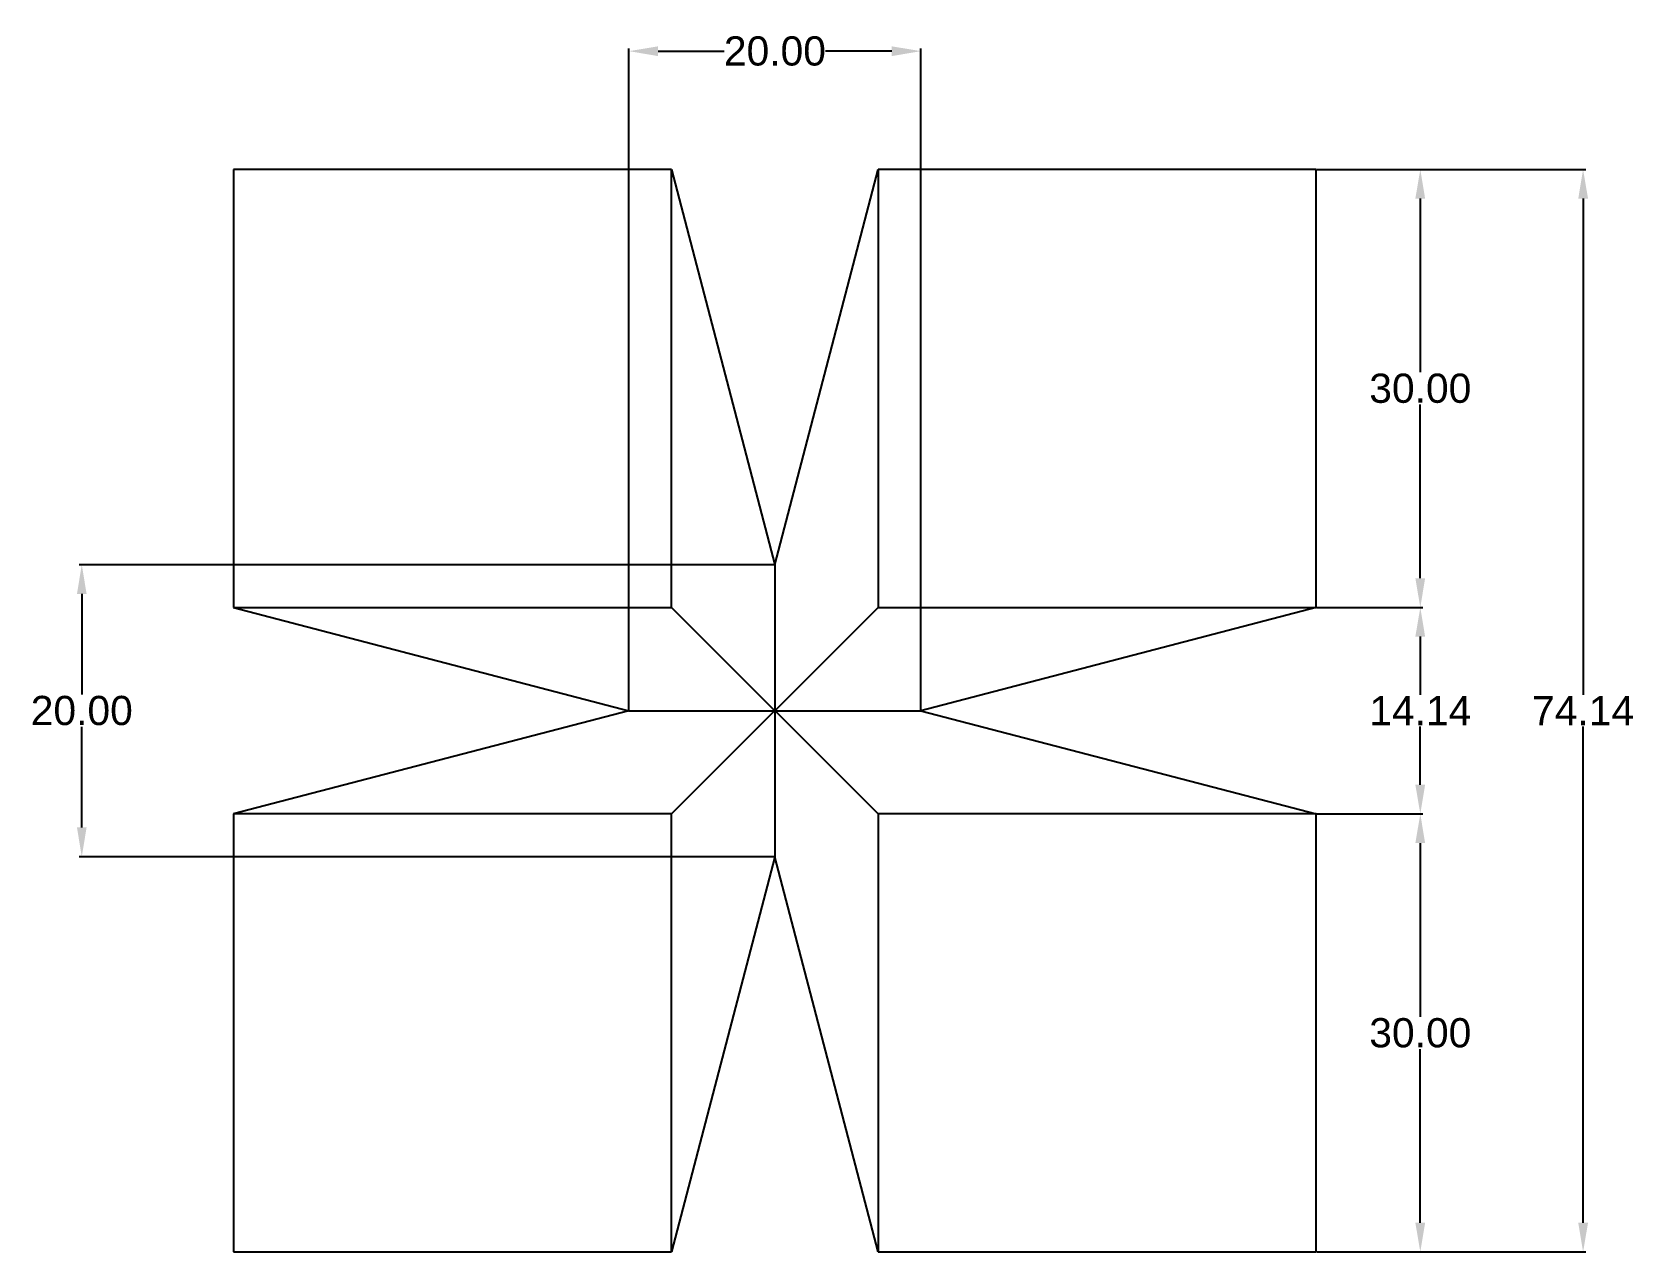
# Model space of a CAD drawing. Header units: centimetres. Extents: x 217 to 326, y 118 to 202.
import ezdxf

# ---------------------------------------------------------------- set-up
doc = ezdxf.new("R2010")
doc.units = ezdxf.units.CM
doc.header["$MEASUREMENT"] = 0
doc.styles.get("Standard").update_dxf_attribs({"font": 'arial.ttf'})
doc.dimstyles.get("Standard").update_dxf_attribs({"dimtxt": 2, "dimasz": 2, "dimexe": 0.18, "dimexo": 0.0625, "dimgap": 0.09, "dimtad": 0, "dimtih": 1, "dimtoh": 1, "dimzin": 0, "dimdsep": 46, "dimtxsty": 'Standard', "dimcen": 0.09, "dimclrd": 2, "dimclre": 2, "dimclrt": 2, "dimadec": 0, "dimazin": 0, "dimtfac": 1, "dimtofl": 0, "dimtmove": 0, "dimatfit": 3, "dimfxl": 1, "dimtfillclr": 2, "dimtolj": 1, "dimtzin": 0, "dimarcsym": 0})

# ---------------------------------------------------------------- blocks, each defined once
blk = doc.blocks.new('*D13')
at = {"color": 2, "lineweight": -2, "transparency": 16777216}
for p, q in [((304.74, 192.57), (312, 192.57)), ((311.82, 190.57), (311.82, 178.68)), ((311.82, 164.57), (311.82, 176.46)), ((304.74, 162.57), (312, 162.57))]:
    blk.add_line(p, q, dxfattribs=at)
at = {"color": 2, "transparency": 16777216}
for points in [[(311.48, 190.57), (312.15, 190.57), (311.82, 192.57)], [(311.48, 164.57), (312.15, 164.57), (311.82, 162.57)]]:
    blk.add_solid(points, dxfattribs=at)
at = {"layer": 'Defpoints', "color": 0, "transparency": 16777216}
for p in [(304.68, 192.57), (304.68, 162.57), (311.82, 162.57)]:
    blk.add_point(p, dxfattribs=at)
at = {"color": 2, "transparency": 16777216, "insert": (311.82, 177.57), "char_height": 2, "attachment_point": 5}
blk.add_mtext('\\A1;30.00', dxfattribs=at)
blk = doc.blocks.new('*D14')
at = {"color": 2, "lineweight": -2, "transparency": 16777216}
for p, q in [((304.74, 162.57), (312, 162.57)), ((311.82, 160.57), (311.82, 156.59)), ((311.82, 150.43), (311.82, 154.41)), ((304.74, 148.43), (312, 148.43))]:
    blk.add_line(p, q, dxfattribs=at)
at = {"color": 2, "transparency": 16777216}
for points in [[(311.48, 160.57), (312.15, 160.57), (311.82, 162.57)], [(311.48, 150.43), (312.15, 150.43), (311.82, 148.43)]]:
    blk.add_solid(points, dxfattribs=at)
at = {"layer": 'Defpoints', "color": 0, "transparency": 16777216}
for p in [(304.68, 162.57), (304.68, 148.43), (311.82, 148.43)]:
    blk.add_point(p, dxfattribs=at)
at = {"color": 2, "transparency": 16777216, "insert": (311.82, 155.5), "char_height": 2, "attachment_point": 5}
blk.add_mtext('\\A1;14.14', dxfattribs=at)
blk = doc.blocks.new('*D15')
at = {"color": 2, "lineweight": -2, "transparency": 16777216}
for p, q in [((304.74, 148.43), (312, 148.43)), ((311.82, 146.43), (311.82, 134.54)), ((311.82, 120.43), (311.82, 132.32)), ((304.74, 118.43), (312, 118.43))]:
    blk.add_line(p, q, dxfattribs=at)
at = {"color": 2, "transparency": 16777216}
for points in [[(311.48, 146.43), (312.15, 146.43), (311.82, 148.43)], [(311.48, 120.43), (312.15, 120.43), (311.82, 118.43)]]:
    blk.add_solid(points, dxfattribs=at)
at = {"layer": 'Defpoints', "color": 0, "transparency": 16777216}
for p in [(304.68, 148.43), (304.68, 118.43), (311.82, 118.43)]:
    blk.add_point(p, dxfattribs=at)
at = {"color": 2, "transparency": 16777216, "insert": (311.82, 133.43), "char_height": 2, "attachment_point": 5}
blk.add_mtext('\\A1;30.00', dxfattribs=at)
blk = doc.blocks.new('*D16')
at = {"color": 2, "lineweight": -2, "transparency": 16777216}
for p, q in [((304.74, 192.57), (323.15, 192.57)), ((322.97, 190.57), (322.97, 156.59)), ((322.97, 120.43), (322.97, 154.41)), ((304.74, 118.43), (323.15, 118.43))]:
    blk.add_line(p, q, dxfattribs=at)
at = {"color": 2, "transparency": 16777216}
for points in [[(322.64, 190.57), (323.31, 190.57), (322.97, 192.57)], [(322.64, 120.43), (323.31, 120.43), (322.97, 118.43)]]:
    blk.add_solid(points, dxfattribs=at)
at = {"layer": 'Defpoints', "color": 0, "transparency": 16777216}
for p in [(304.68, 192.57), (304.68, 118.43), (322.97, 118.43)]:
    blk.add_point(p, dxfattribs=at)
at = {"color": 2, "transparency": 16777216, "insert": (322.97, 155.5), "char_height": 2, "attachment_point": 5}
blk.add_mtext('\\A1;74.14', dxfattribs=at)
blk = doc.blocks.new('*D17')
at = {"color": 2, "lineweight": -2, "transparency": 16777216}
for p, q in [((267.54, 165.5), (219.95, 165.5)), ((220.13, 163.5), (220.13, 156.61)), ((220.13, 147.5), (220.13, 154.39)), ((267.54, 145.5), (219.95, 145.5))]:
    blk.add_line(p, q, dxfattribs=at)
at = {"color": 2, "transparency": 16777216}
for points in [[(219.8, 163.5), (220.46, 163.5), (220.13, 165.5)], [(219.8, 147.5), (220.46, 147.5), (220.13, 145.5)]]:
    blk.add_solid(points, dxfattribs=at)
at = {"layer": 'Defpoints', "color": 0, "transparency": 16777216}
for p in [(267.61, 165.5), (220.13, 145.5), (267.61, 145.5)]:
    blk.add_point(p, dxfattribs=at)
at = {"color": 2, "transparency": 16777216, "insert": (220.13, 155.5), "char_height": 2, "attachment_point": 5}
blk.add_mtext('\\A1;20.00', dxfattribs=at)
blk = doc.blocks.new('*D18')
at = {"color": 2, "lineweight": -2, "transparency": 16777216}
for p, q in [((257.61, 155.56), (257.61, 200.85)), ((277.61, 155.56), (277.61, 200.85)), ((259.61, 200.67), (264.13, 200.67)), ((275.61, 200.67), (271.08, 200.67))]:
    blk.add_line(p, q, dxfattribs=at)
at = {"color": 2, "transparency": 16777216}
for points in [[(259.61, 201), (259.61, 200.33), (257.61, 200.67)], [(275.61, 201), (275.61, 200.33), (277.61, 200.67)]]:
    blk.add_solid(points, dxfattribs=at)
at = {"layer": 'Defpoints', "color": 0, "transparency": 16777216}
for p in [(277.61, 200.67), (257.61, 155.5), (277.61, 155.5)]:
    blk.add_point(p, dxfattribs=at)
at = {"color": 2, "transparency": 16777216, "insert": (267.61, 200.67), "char_height": 2, "attachment_point": 5}
blk.add_mtext('\\A1;20.00', dxfattribs=at)

msp = doc.modelspace()

# ---------------------------------------------------------------- linework, layer by layer
for p, q in [((260.534, 192.571), (230.534, 192.571)), ((230.534, 192.571), (230.534, 162.571)), ((260.534, 162.571), (260.534, 192.571)), ((260.534, 192.571), (267.606, 165.499)), ((267.606, 165.499), (274.677, 192.571)), ((304.677, 192.571), (274.677, 192.571)), ((274.677, 192.571), (274.677, 162.571)), ((304.677, 162.571), (304.677, 192.571)), ((267.606, 165.499), (267.606, 145.499)), ((230.534, 162.571), (260.534, 162.571)), ((230.534, 162.571), (257.606, 155.499)), ((260.534, 162.571), (274.677, 148.428)), ((260.534, 148.428), (274.677, 162.571)), ((274.677, 162.571), (304.677, 162.571)), ((304.677, 162.571), (277.606, 155.499)), ((257.606, 155.499), (230.534, 148.428)), ((257.606, 155.499), (277.606, 155.499)), ((277.606, 155.499), (304.677, 148.428)), ((260.534, 148.428), (230.534, 148.428)), ((230.534, 148.428), (230.534, 118.428)), ((260.534, 118.428), (260.534, 148.428)), ((304.677, 148.428), (274.677, 148.428)), ((274.677, 148.428), (274.677, 118.428)), ((304.677, 118.428), (304.677, 148.428)), ((267.606, 145.499), (260.534, 118.428)), ((274.677, 118.428), (267.606, 145.499)), ((230.534, 118.428), (260.534, 118.428)), ((274.677, 118.428), (304.677, 118.428))]:
    msp.add_line(p, q)

# ---------------------------------------------------------------- dimensions: what is measured, and where the dimension line sits
dim = msp.add_linear_dim(base=(277.606, 200.667), p1=(257.606, 155.499), p2=(277.606, 155.499), dimstyle='Standard')
dim.commit()
dim.dimension.update_dxf_attribs({"geometry": '*D18', "text_midpoint": (267.606, 200.667)})
for base, p1, p2, picture, middle in [((311.817, 162.571), (304.677, 192.571), (304.677, 162.571), '*D13', (311.817, 177.571)), ((322.974, 118.428), (304.677, 192.571), (304.677, 118.428), '*D16', (322.974, 155.499)), ((220.129, 145.499), (267.606, 165.499), (267.606, 145.499), '*D17', (220.129, 155.499))]:
    dim = msp.add_linear_dim(base=base, p1=p1, p2=p2, angle=90, dimstyle='Standard')
    dim.commit()
    dim.dimension.update_dxf_attribs({"geometry": picture, "text_midpoint": middle})
for base, p1, p2, picture, middle in [((311.817, 148.428), (304.677, 162.571), (304.677, 148.428), '*D14', (311.817, 155.499)), ((311.817, 118.428), (304.677, 148.428), (304.677, 118.428), '*D15', (311.817, 133.428))]:
    dim = msp.add_linear_dim(base=base, p1=p1, p2=p2, angle=90, dimstyle='Standard', override={"dimtmove": 1})
    dim.commit()
    dim.dimension.update_dxf_attribs({"geometry": picture, "text_midpoint": middle})

doc.saveas('drawing.dxf')
